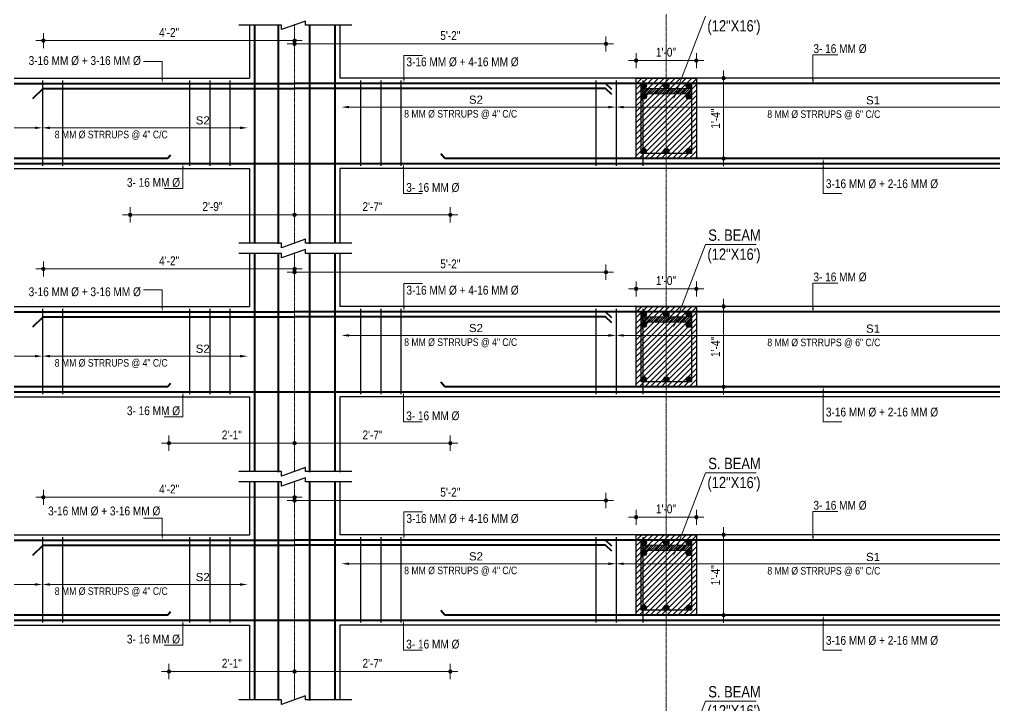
# Model space of a CAD drawing. Header units: inches. Extents: x 57837 to 133168, y 6972 to 27776.
# Drawn here: x 72125 to 72902, y 10829 to 11375 of the extents above; entities that cross this region are included whole.
import ezdxf

# ---------------------------------------------------------------- set-up
doc = ezdxf.new("R2010")
doc.units = ezdxf.units.IN
doc.header["$MEASUREMENT"] = 0
doc.linetypes.add('CENTER', pattern=[2, 1.25, -0.25, 0.25, -0.25])
doc.linetypes.add('CENTER2', pattern=[1.125, 0.75, -0.125, 0.125, -0.125])
for name, color, linetype, lineweight in [('CENTER', 9, 'CENTER', 5), ('DIM', 2, 'Continuous', 13), ('HACTH', 153, 'Continuous', 5), ('ROD', 1, 'Continuous', 40), ('STIRRUPS', 4, 'Continuous', 30)]:
    doc.layers.add(name, color=color, linetype=linetype, lineweight=lineweight)
for name, color, linetype in [('elevation', 3, 'Continuous'), ('text', 255, 'Continuous'), ('walls', 32, 'Continuous')]:
    doc.layers.add(name, color=color, linetype=linetype)
doc.styles.add('Arial', font='arial.ttf', dxfattribs={"height": 6.5})
doc.styles.get("Standard").update_dxf_attribs({"font": 'ARIALN.TTF', "height": 7})

msp = doc.modelspace()

# ---------------------------------------------------------------- hatches: boundary and pattern name
at = {"lineweight": 13}
h = msp.add_hatch(color=256, dxfattribs=at)
edge = h.paths.add_edge_path()
edge.add_arc((72144.31, 11358.58), 1.42, 0, 360)
h = msp.add_hatch(color=256, dxfattribs=at)
edge = h.paths.add_edge_path()
edge.add_arc((72344.31, 11358.58), 1.42, 0, 360)
h = msp.add_hatch(color=256, dxfattribs=at)
edge = h.paths.add_edge_path()
edge.add_arc((72344.31, 11356), 1.42, 0, 360)
h = msp.add_hatch(color=256, dxfattribs=at)
edge = h.paths.add_edge_path()
edge.add_arc((72592.31, 11356), 1.42, 0, 360)
h = msp.add_hatch(color=256, dxfattribs=at)
edge = h.paths.add_edge_path()
edge.add_arc((72616.31, 11342.72), 1.42, 0, 360)
h = msp.add_hatch(color=256, dxfattribs=at)
edge = h.paths.add_edge_path()
edge.add_arc((72664.31, 11342.72), 1.42, 0, 360)
h = msp.add_hatch(color=256, dxfattribs=at)
edge = h.paths.add_edge_path()
edge.add_arc((72686.01, 11328.76), 1.42, 0, 360)
h = msp.add_hatch(color=256, dxfattribs=at)
edge = h.paths.add_edge_path()
edge.add_arc((72686.01, 11264.74), 1.42, 0, 360)
h = msp.add_hatch(color=256, dxfattribs=at)
edge = h.paths.add_edge_path()
edge.add_arc((72213.4, 11219.95), 1.42, 0, 360)
h = msp.add_hatch(color=256, dxfattribs=at)
edge = h.paths.add_edge_path()
edge.add_arc((72344.31, 11219.95), 1.42, 0, 360)
h = msp.add_hatch(color=256, dxfattribs=at)
edge = h.paths.add_edge_path()
edge.add_arc((72344.31, 11219.95), 1.42, 0, 360)
h = msp.add_hatch(color=256, dxfattribs=at)
edge = h.paths.add_edge_path()
edge.add_arc((72468.31, 11219.95), 1.42, 0, 360)
h = msp.add_hatch(color=256, dxfattribs=at)
edge = h.paths.add_edge_path()
edge.add_arc((72144.31, 11176.85), 1.42, 0, 360)
h = msp.add_hatch(color=256, dxfattribs=at)
edge = h.paths.add_edge_path()
edge.add_arc((72344.31, 11174.27), 1.42, 0, 360)
h = msp.add_hatch(color=256, dxfattribs=at)
edge = h.paths.add_edge_path()
edge.add_arc((72344.31, 11176.85), 1.42, 0, 360)
h = msp.add_hatch(color=256, dxfattribs=at)
edge = h.paths.add_edge_path()
edge.add_arc((72592.31, 11174.27), 1.42, 0, 360)
h = msp.add_hatch(color=256, dxfattribs=at)
edge = h.paths.add_edge_path()
edge.add_arc((72616.31, 11160.99), 1.42, 0, 360)
h = msp.add_hatch(color=256, dxfattribs=at)
edge = h.paths.add_edge_path()
edge.add_arc((72664.31, 11160.99), 1.42, 0, 360)
h = msp.add_hatch(color=256, dxfattribs=at)
edge = h.paths.add_edge_path()
edge.add_arc((72686.01, 11147.02), 1.42, 0, 360)
h = msp.add_hatch(color=256, dxfattribs=at)
edge = h.paths.add_edge_path()
edge.add_arc((72686.01, 11083), 1.42, 0, 360)
h = msp.add_hatch(color=256, dxfattribs=at)
edge = h.paths.add_edge_path()
edge.add_arc((72244.31, 11038.21), 1.42, 0, 360)
h = msp.add_hatch(color=256, dxfattribs=at)
edge = h.paths.add_edge_path()
edge.add_arc((72344.31, 11038.21), 1.42, 0, 360)
h = msp.add_hatch(color=256, dxfattribs=at)
edge = h.paths.add_edge_path()
edge.add_arc((72344.31, 11038.21), 1.42, 0, 360)
h = msp.add_hatch(color=256, dxfattribs=at)
edge = h.paths.add_edge_path()
edge.add_arc((72468.31, 11038.21), 1.42, 0, 360)
h = msp.add_hatch(color=256, dxfattribs=at)
edge = h.paths.add_edge_path()
edge.add_arc((72144.31, 10995.11), 1.42, 0, 360)
h = msp.add_hatch(color=256, dxfattribs=at)
edge = h.paths.add_edge_path()
edge.add_arc((72344.31, 10992.53), 1.42, 0, 360)
h = msp.add_hatch(color=256, dxfattribs=at)
edge = h.paths.add_edge_path()
edge.add_arc((72344.31, 10995.11), 1.42, 0, 360)
h = msp.add_hatch(color=256, dxfattribs=at)
edge = h.paths.add_edge_path()
edge.add_arc((72592.31, 10992.53), 1.42, 0, 360)
h = msp.add_hatch(color=256, dxfattribs=at)
edge = h.paths.add_edge_path()
edge.add_arc((72616.31, 10979.25), 1.42, 0, 360)
h = msp.add_hatch(color=256, dxfattribs=at)
edge = h.paths.add_edge_path()
edge.add_arc((72664.31, 10979.25), 1.42, 0, 360)
h = msp.add_hatch(color=256, dxfattribs=at)
edge = h.paths.add_edge_path()
edge.add_arc((72686.01, 10965.29), 1.42, 0, 360)
h = msp.add_hatch(color=256, dxfattribs=at)
edge = h.paths.add_edge_path()
edge.add_arc((72686.01, 10901.27), 1.42, 0, 360)
h = msp.add_hatch(color=256, dxfattribs=at)
edge = h.paths.add_edge_path()
edge.add_arc((72244.31, 10856.48), 1.42, 0, 360)
h = msp.add_hatch(color=256, dxfattribs=at)
edge = h.paths.add_edge_path()
edge.add_arc((72344.31, 10856.48), 1.42, 0, 360)
h = msp.add_hatch(color=256, dxfattribs=at)
edge = h.paths.add_edge_path()
edge.add_arc((72344.31, 10856.48), 1.42, 0, 360)
h = msp.add_hatch(color=256, dxfattribs=at)
edge = h.paths.add_edge_path()
edge.add_arc((72468.31, 10856.48), 1.42, 0, 360)
at = {"layer": 'HACTH'}
h = msp.add_hatch(color=1, dxfattribs=at)
edge = h.paths.add_edge_path()
edge.add_arc((72622.39, 11322.47), 2.08, 0, 360)
h = msp.add_hatch(color=1, dxfattribs=at)
edge = h.paths.add_edge_path()
edge.add_arc((72640.31, 11322.47), 2.08, 0, 360)
h = msp.add_hatch(color=1, dxfattribs=at)
edge = h.paths.add_edge_path()
edge.add_arc((72658.23, 11322.47), 2.08, 0, 360)
h = msp.add_hatch(color=1, dxfattribs=at)
edge = h.paths.add_edge_path()
edge.add_arc((72622.39, 11314.11), 2.08, 0, 360)
h = msp.add_hatch(color=1, dxfattribs=at)
edge = h.paths.add_edge_path()
edge.add_arc((72658.23, 11314.11), 2.08, 0, 360)
h = msp.add_hatch(color=1, dxfattribs=at)
edge = h.paths.add_edge_path()
edge.add_arc((72622.39, 11270.84), 2.08, 0, 360)
h = msp.add_hatch(color=1, dxfattribs=at)
edge = h.paths.add_edge_path()
edge.add_arc((72640.31, 11270.84), 2.08, 0, 360)
h = msp.add_hatch(color=1, dxfattribs=at)
edge = h.paths.add_edge_path()
edge.add_arc((72658.23, 11270.84), 2.08, 0, 360)
h = msp.add_hatch(color=1, dxfattribs=at)
edge = h.paths.add_edge_path()
edge.add_arc((72622.4, 11140.74), 2.08, 0, 360)
h = msp.add_hatch(color=1, dxfattribs=at)
edge = h.paths.add_edge_path()
edge.add_arc((72640.31, 11140.74), 2.08, 0, 360)
h = msp.add_hatch(color=1, dxfattribs=at)
edge = h.paths.add_edge_path()
edge.add_arc((72658.23, 11140.74), 2.08, 0, 360)
h = msp.add_hatch(color=1, dxfattribs=at)
edge = h.paths.add_edge_path()
edge.add_arc((72622.4, 11132.37), 2.08, 0, 360)
h = msp.add_hatch(color=1, dxfattribs=at)
edge = h.paths.add_edge_path()
edge.add_arc((72658.23, 11132.37), 2.08, 0, 360)
h = msp.add_hatch(color=1, dxfattribs=at)
edge = h.paths.add_edge_path()
edge.add_arc((72622.4, 11089.1), 2.08, 0, 360)
h = msp.add_hatch(color=1, dxfattribs=at)
edge = h.paths.add_edge_path()
edge.add_arc((72640.31, 11089.1), 2.08, 0, 360)
h = msp.add_hatch(color=1, dxfattribs=at)
edge = h.paths.add_edge_path()
edge.add_arc((72658.23, 11089.1), 2.08, 0, 360)
h = msp.add_hatch(color=1, dxfattribs=at)
edge = h.paths.add_edge_path()
edge.add_arc((72622.4, 10959), 2.08, 0, 360)
h = msp.add_hatch(color=1, dxfattribs=at)
edge = h.paths.add_edge_path()
edge.add_arc((72640.31, 10959), 2.08, 0, 360)
h = msp.add_hatch(color=1, dxfattribs=at)
edge = h.paths.add_edge_path()
edge.add_arc((72658.23, 10959), 2.08, 0, 360)
h = msp.add_hatch(color=1, dxfattribs=at)
edge = h.paths.add_edge_path()
edge.add_arc((72622.4, 10950.64), 2.08, 0, 360)
h = msp.add_hatch(color=1, dxfattribs=at)
edge = h.paths.add_edge_path()
edge.add_arc((72658.23, 10950.64), 2.08, 0, 360)
h = msp.add_hatch(color=1, dxfattribs=at)
edge = h.paths.add_edge_path()
edge.add_arc((72622.4, 10907.37), 2.08, 0, 360)
h = msp.add_hatch(color=1, dxfattribs=at)
edge = h.paths.add_edge_path()
edge.add_arc((72640.31, 10907.37), 2.08, 0, 360)
h = msp.add_hatch(color=1, dxfattribs=at)
edge = h.paths.add_edge_path()
edge.add_arc((72658.23, 10907.37), 2.08, 0, 360)

# ---------------------------------------------------------------- linework, layer by layer
for p, q in [((72308.31, 11370.88), (72308.31, 11328.76)), ((72308.31, 11370.88), (72308.31, 11328.76)), ((72380.31, 11370.88), (72380.31, 11328.76)), ((72380.31, 11370.88), (72380.31, 11328.76)), ((72380.31, 11370.88), (72380.31, 11328.76)), ((72380.31, 11370.88), (72380.31, 11329.12)), ((72380.31, 11370.88), (72380.31, 11328.76)), ((71760.18, 11328.76), (72308.31, 11328.76)), ((73216.45, 11328.76), (72380.31, 11328.76)), ((72616.31, 11328.76), (72664.31, 11328.76)), ((72616.31, 11264.76), (72616.31, 11328.76)), ((72616.31, 11328.66), (72616.41, 11328.76)), ((72616.31, 11324.24), (72620.83, 11328.76)), ((72616.31, 11319.82), (72625.25, 11328.76)), ((72616.31, 11315.4), (72629.67, 11328.76)), ((72616.31, 11310.98), (72634.09, 11328.76)), ((72616.31, 11306.56), (72638.51, 11328.76)), ((72616.31, 11302.14), (72642.92, 11328.76)), ((72616.31, 11297.72), (72647.34, 11328.76)), ((72616.31, 11293.31), (72651.76, 11328.76)), ((72616.31, 11288.89), (72656.18, 11328.76)), ((72616.31, 11284.47), (72660.6, 11328.76)), ((72616.31, 11280.05), (72664.31, 11328.05)), ((72664.31, 11328.76), (72664.31, 11264.76)), ((72616.31, 11275.63), (72664.31, 11323.63)), ((72616.31, 11271.21), (72664.31, 11319.21)), ((72616.31, 11266.79), (72664.31, 11314.79)), ((72618.7, 11264.76), (72664.31, 11310.37)), ((72623.12, 11264.76), (72664.31, 11305.95)), ((72627.54, 11264.76), (72664.31, 11301.53)), ((72631.96, 11264.76), (72664.31, 11297.11)), ((72636.38, 11264.76), (72664.31, 11292.69)), ((72640.8, 11264.76), (72664.31, 11288.27)), ((72645.22, 11264.76), (72664.31, 11283.85)), ((72649.64, 11264.76), (72664.31, 11279.43)), ((72654.05, 11264.76), (72664.31, 11275.01)), ((72658.47, 11264.76), (72664.31, 11270.59)), ((72662.89, 11264.76), (72664.31, 11266.18)), ((72664.31, 11264.76), (72616.31, 11264.76)), ((71712.31, 11256.76), (72308.31, 11256.76)), ((72308.31, 11256.76), (72308.31, 11197.27)), ((72308.31, 11256.76), (72308.31, 11197.27)), ((72308.31, 11256.76), (72308.31, 11197.27)), ((72380.31, 11256.76), (72380.31, 11197.27)), ((73264.31, 11256.76), (72380.31, 11256.76)), ((72380.31, 11256.76), (72380.31, 11197.27)), ((72380.31, 11256.76), (72380.31, 11197.27)), ((72380.31, 11256.76), (72380.31, 11197.27)), ((72308.31, 11189.15), (72308.31, 11147.02)), ((72308.31, 11189.15), (72308.31, 11147.02)), ((72380.31, 11189.15), (72380.31, 11147.02)), ((72380.31, 11189.15), (72380.31, 11147.02)), ((72380.31, 11189.15), (72380.31, 11147.02)), ((72380.31, 11189.15), (72380.31, 11147.39)), ((72380.31, 11189.15), (72380.31, 11147.02)), ((71760.18, 11147.02), (72308.31, 11147.02)), ((73216.45, 11147.02), (72380.31, 11147.02)), ((72616.31, 11147.02), (72664.31, 11147.02)), ((72616.31, 11083.02), (72616.31, 11147.02)), ((72616.31, 11146.93), (72616.41, 11147.02)), ((72616.31, 11142.51), (72620.83, 11147.02)), ((72616.31, 11138.09), (72625.25, 11147.02)), ((72616.31, 11133.67), (72629.67, 11147.02)), ((72616.31, 11129.25), (72634.09, 11147.02)), ((72616.31, 11124.83), (72638.51, 11147.02)), ((72616.31, 11120.41), (72642.93, 11147.02)), ((72616.31, 11115.99), (72647.34, 11147.02)), ((72616.31, 11111.57), (72651.76, 11147.02)), ((72616.31, 11107.15), (72656.18, 11147.02)), ((72616.31, 11102.73), (72660.6, 11147.02)), ((72616.31, 11098.31), (72664.31, 11146.31)), ((72616.31, 11093.89), (72664.31, 11141.89)), ((72664.31, 11147.02), (72664.31, 11083.02)), ((72616.31, 11089.47), (72664.31, 11137.47)), ((72616.31, 11085.05), (72664.31, 11133.05)), ((72618.7, 11083.02), (72664.31, 11128.63)), ((72623.12, 11083.02), (72664.31, 11124.21)), ((72627.54, 11083.02), (72664.31, 11119.8)), ((72631.96, 11083.02), (72664.31, 11115.38)), ((72636.38, 11083.02), (72664.31, 11110.96)), ((72640.8, 11083.02), (72664.31, 11106.54)), ((72645.22, 11083.02), (72664.31, 11102.12)), ((72649.64, 11083.02), (72664.31, 11097.7)), ((72654.06, 11083.02), (72664.31, 11093.28)), ((72658.47, 11083.02), (72664.31, 11088.86)), ((72664.31, 11083.02), (72616.31, 11083.02)), ((72662.89, 11083.02), (72664.31, 11084.44)), ((71712.31, 11075.02), (72308.31, 11075.02)), ((72308.31, 11075.02), (72308.31, 11015.54)), ((72308.31, 11075.02), (72308.31, 11015.54)), ((72308.31, 11075.02), (72308.31, 11015.54)), ((72380.31, 11075.02), (72380.31, 11015.54)), ((73264.31, 11075.02), (72380.31, 11075.02)), ((72380.31, 11075.02), (72380.31, 11015.54)), ((72380.31, 11075.02), (72380.31, 11015.54)), ((72380.31, 11075.02), (72380.31, 11015.54)), ((72380.31, 11075.02), (72380.31, 11015.17)), ((72308.31, 11007.41), (72308.31, 10965.29)), ((72308.31, 11007.41), (72308.31, 10965.29)), ((72380.31, 11007.41), (72380.31, 10965.29)), ((72380.31, 11007.41), (72380.31, 10965.29)), ((72380.31, 11007.41), (72380.31, 10965.29)), ((72380.31, 11007.41), (72380.31, 10965.65)), ((72380.31, 11007.41), (72380.31, 10965.29)), ((71760.18, 10965.29), (72308.31, 10965.29)), ((73216.45, 10965.29), (72380.31, 10965.29)), ((72616.31, 10965.29), (72664.31, 10965.29)), ((72616.31, 10901.29), (72616.31, 10965.29)), ((72616.31, 10965.19), (72616.41, 10965.29)), ((72616.31, 10960.77), (72620.83, 10965.29)), ((72616.31, 10956.35), (72625.25, 10965.29)), ((72616.31, 10951.93), (72629.67, 10965.29)), ((72616.31, 10947.51), (72634.09, 10965.29)), ((72616.31, 10943.09), (72638.51, 10965.29)), ((72616.31, 10938.67), (72642.92, 10965.29)), ((72616.31, 10934.25), (72647.34, 10965.29)), ((72616.31, 10929.84), (72651.76, 10965.29)), ((72616.31, 10925.42), (72656.18, 10965.29)), ((72616.31, 10921), (72660.6, 10965.29)), ((72616.31, 10916.58), (72664.31, 10964.58)), ((72664.31, 10965.29), (72664.31, 10901.29)), ((72616.31, 10912.16), (72664.31, 10960.16)), ((72616.31, 10907.74), (72664.31, 10955.74)), ((72616.31, 10903.32), (72664.31, 10951.32)), ((72618.7, 10901.29), (72664.31, 10946.9)), ((72623.12, 10901.29), (72664.31, 10942.48)), ((72627.54, 10901.29), (72664.31, 10938.06)), ((72631.96, 10901.29), (72664.31, 10933.64)), ((72636.38, 10901.29), (72664.31, 10929.22)), ((72640.8, 10901.29), (72664.31, 10924.8)), ((72645.22, 10901.29), (72664.31, 10920.38)), ((72649.64, 10901.29), (72664.31, 10915.96)), ((72654.06, 10901.29), (72664.31, 10911.54)), ((72664.31, 10901.29), (72616.31, 10901.29)), ((72658.47, 10901.29), (72664.31, 10907.12)), ((72662.89, 10901.29), (72664.31, 10902.71)), ((71712.31, 10893.29), (72308.31, 10893.29)), ((72308.31, 10893.29), (72308.31, 10833.8)), ((72308.31, 10893.29), (72308.31, 10833.8)), ((72308.31, 10893.29), (72308.31, 10833.8)), ((72380.31, 10893.29), (72380.31, 10833.8)), ((73264.31, 10893.29), (72380.31, 10893.29)), ((72380.31, 10893.29), (72380.31, 10833.8)), ((72380.31, 10893.29), (72380.31, 10833.8)), ((72380.31, 10893.29), (72380.31, 10833.8))]:
    msp.add_line(p, q)
at = {"lineweight": 13}
for p, q in [((72144.31, 11352.58), (72144.31, 11364.58)), ((72344.31, 11364.58), (72344.31, 11352.58)), ((72344.31, 11350), (72344.31, 11362)), ((72592.31, 11362), (72592.31, 11350)), ((72150.31, 11358.58), (72138.31, 11358.58)), ((72338.31, 11358.58), (72350.31, 11358.58)), ((72350.31, 11356), (72338.31, 11356)), ((72586.31, 11356), (72598.31, 11356)), ((72616.31, 11336.72), (72616.31, 11348.72)), ((72664.31, 11348.72), (72664.31, 11336.72)), ((72622.31, 11342.72), (72610.31, 11342.72)), ((72658.31, 11342.72), (72670.31, 11342.72)), ((72680.01, 11328.76), (72692.01, 11328.76)), ((72686.01, 11322.76), (72686.01, 11334.76)), ((72686.01, 11270.74), (72686.01, 11258.74)), ((72692.01, 11264.74), (72680.01, 11264.74)), ((72219.4, 11219.95), (72207.4, 11219.95)), ((72213.4, 11213.95), (72213.4, 11225.95)), ((72350.31, 11219.95), (72338.31, 11219.95)), ((72338.31, 11219.95), (72350.31, 11219.95)), ((72344.31, 11213.95), (72344.31, 11225.95)), ((72344.31, 11225.95), (72344.31, 11213.95)), ((72462.31, 11219.95), (72474.31, 11219.95)), ((72468.31, 11225.95), (72468.31, 11213.95)), ((72144.31, 11170.85), (72144.31, 11182.85)), ((72344.31, 11182.85), (72344.31, 11170.85)), ((72344.31, 11168.27), (72344.31, 11180.27)), ((72592.31, 11180.27), (72592.31, 11168.27)), ((72150.31, 11176.85), (72138.31, 11176.85)), ((72338.31, 11176.85), (72350.31, 11176.85)), ((72350.31, 11174.27), (72338.31, 11174.27)), ((72586.31, 11174.27), (72598.31, 11174.27)), ((72616.31, 11154.99), (72616.31, 11166.99)), ((72664.31, 11166.99), (72664.31, 11154.99)), ((72622.31, 11160.99), (72610.31, 11160.99)), ((72658.31, 11160.99), (72670.31, 11160.99)), ((72686.01, 11141.02), (72686.01, 11153.02)), ((72680.01, 11147.02), (72692.01, 11147.02)), ((72686.01, 11089), (72686.01, 11077)), ((72692.01, 11083), (72680.01, 11083)), ((72244.31, 11032.21), (72244.31, 11044.21)), ((72344.31, 11032.21), (72344.31, 11044.21)), ((72344.31, 11044.21), (72344.31, 11032.21)), ((72468.31, 11044.21), (72468.31, 11032.21)), ((72250.31, 11038.21), (72238.31, 11038.21)), ((72350.31, 11038.21), (72338.31, 11038.21)), ((72338.31, 11038.21), (72350.31, 11038.21)), ((72462.31, 11038.21), (72474.31, 11038.21)), ((72150.31, 10995.11), (72138.31, 10995.11)), ((72144.31, 10989.11), (72144.31, 11001.11)), ((72338.31, 10995.11), (72350.31, 10995.11)), ((72344.31, 11001.11), (72344.31, 10989.11)), ((72344.31, 10986.53), (72344.31, 10998.53)), ((72592.31, 10998.53), (72592.31, 10986.53)), ((72350.31, 10992.53), (72338.31, 10992.53)), ((72586.31, 10992.53), (72598.31, 10992.53)), ((72622.31, 10979.25), (72610.31, 10979.25)), ((72616.31, 10973.25), (72616.31, 10985.25)), ((72658.31, 10979.25), (72670.31, 10979.25)), ((72664.31, 10985.25), (72664.31, 10973.25)), ((72686.01, 10959.29), (72686.01, 10971.29)), ((72680.01, 10965.29), (72692.01, 10965.29)), ((72692.01, 10901.27), (72680.01, 10901.27)), ((72686.01, 10907.27), (72686.01, 10895.27)), ((72244.31, 10850.48), (72244.31, 10862.48)), ((72344.31, 10850.48), (72344.31, 10862.48)), ((72344.31, 10862.48), (72344.31, 10850.48)), ((72468.31, 10862.48), (72468.31, 10850.48)), ((72250.31, 10856.48), (72238.31, 10856.48)), ((72350.31, 10856.48), (72338.31, 10856.48)), ((72338.31, 10856.48), (72350.31, 10856.48)), ((72462.31, 10856.48), (72474.31, 10856.48))]:
    msp.add_line(p, q, dxfattribs=at)
for centre in [(72144.31, 11358.58), (72344.31, 11358.58), (72344.31, 11356), (72592.31, 11356), (72616.31, 11342.72), (72664.31, 11342.72), (72686.01, 11328.76), (72686.01, 11264.74), (72213.4, 11219.95), (72344.31, 11219.95), (72344.31, 11219.95), (72468.31, 11219.95), (72144.31, 11176.85), (72344.31, 11176.85), (72344.31, 11174.27), (72592.31, 11174.27), (72616.31, 11160.99), (72664.31, 11160.99), (72686.01, 11147.02), (72686.01, 11083), (72244.31, 11038.21), (72344.31, 11038.21), (72344.31, 11038.21), (72468.31, 11038.21), (72144.31, 10995.11), (72344.31, 10995.11), (72344.31, 10992.53), (72592.31, 10992.53), (72616.31, 10979.25), (72664.31, 10979.25), (72686.01, 10965.29), (72686.01, 10901.27), (72244.31, 10856.48), (72344.31, 10856.48), (72344.31, 10856.48), (72468.31, 10856.48)]:
    msp.add_circle(centre, 1.42, dxfattribs=at)
at = {"layer": 'CENTER', "linetype": 'CENTER2', "lineweight": 5}
for p, q in [((72640.31, 10260.46), (72640.31, 11723.46)), ((72344.31, 11371.04), (72344.31, 11197.11)), ((72344.31, 11189.3), (72344.31, 11015.38)), ((72344.31, 11007.57), (72344.31, 10833.64))]:
    msp.add_line(p, q, dxfattribs=at)
at = {"layer": 'DIM', "lineweight": 13}
for p, q in [((72647.36, 11315.37), (72671.43, 11378.05)), ((72757.15, 11327.66), (72757.15, 11347.36)), ((72757.15, 11347.36), (72777.02, 11347.36)), ((72647.36, 11133.64), (72671.43, 11196.32)), ((72671.43, 11196.32), (72711.93, 11196.32)), ((72757.15, 11145.92), (72757.15, 11165.63)), ((72757.15, 11165.63), (72777.02, 11165.63)), ((72647.36, 10951.9), (72671.43, 11014.58)), ((72671.43, 11014.58), (72711.93, 11014.58)), ((72757.15, 10964.19), (72757.15, 10983.89)), ((72757.15, 10983.89), (72777.02, 10983.89)), ((72647.36, 10770.17), (72671.43, 10832.85)), ((72671.43, 10832.85), (72711.93, 10832.85))]:
    msp.add_line(p, q, dxfattribs=at)
at = {"layer": 'DIM'}
for p, q in [((72340.31, 11358.58), (72148.31, 11358.58)), ((72588.31, 11356), (72348.31, 11356)), ((72620.31, 11342.72), (72660.31, 11342.72)), ((72686.01, 11324.76), (72686.01, 11268.74)), ((72340.31, 11219.95), (72217.4, 11219.95)), ((72348.31, 11219.95), (72464.31, 11219.95)), ((72340.31, 11176.85), (72148.31, 11176.85)), ((72588.31, 11174.27), (72348.31, 11174.27)), ((72620.31, 11160.99), (72660.31, 11160.99)), ((72686.01, 11143.02), (72686.01, 11087)), ((72340.31, 11038.21), (72248.31, 11038.21)), ((72348.31, 11038.21), (72464.31, 11038.21)), ((72340.31, 10995.11), (72148.31, 10995.11)), ((72588.31, 10992.53), (72348.31, 10992.53)), ((72620.31, 10979.25), (72660.31, 10979.25)), ((72686.01, 10961.29), (72686.01, 10905.27)), ((72340.31, 10856.48), (72248.31, 10856.48)), ((72348.31, 10856.48), (72464.31, 10856.48))]:
    msp.add_line(p, q, dxfattribs=at)
at = {"layer": 'DIM', "ltscale": 3}
for p, q in [((72431.44, 11328.87), (72431.44, 11346.88)), ((72431.44, 11346.88), (72446.28, 11346.88)), ((72238.93, 11341.88), (72224.09, 11341.88)), ((72238.93, 11328.87), (72238.93, 11341.88)), ((72431.44, 11147.14), (72431.44, 11165.15)), ((72431.44, 11165.15), (72446.28, 11165.15)), ((72238.93, 11160.15), (72224.09, 11160.15)), ((72238.93, 11147.14), (72238.93, 11160.15)), ((72238.93, 10978.41), (72224.09, 10978.41)), ((72238.93, 10965.4), (72238.93, 10978.41)), ((72431.44, 10965.4), (72431.44, 10983.41)), ((72431.44, 10983.41), (72446.28, 10983.41))]:
    msp.add_line(p, q, dxfattribs=at)
at = {"layer": 'DIM', "lineweight": 9}
for p, q in [((72387.7, 11305.68), (72594.31, 11305.68)), ((73002.31, 11305.68), (72606.31, 11305.68)), ((71883.06, 11289.18), (72137.56, 11289.18)), ((72300.93, 11289.18), (72149.56, 11289.18)), ((72387.7, 11123.95), (72594.31, 11123.95)), ((73002.31, 11123.95), (72606.31, 11123.95)), ((71883.06, 11107.45), (72137.56, 11107.45)), ((72300.93, 11107.45), (72149.56, 11107.45)), ((72387.7, 10942.21), (72594.31, 10942.21)), ((73002.31, 10942.21), (72606.31, 10942.21)), ((71883.06, 10925.71), (72137.56, 10925.71)), ((72300.93, 10925.71), (72149.56, 10925.71))]:
    msp.add_line(p, q, dxfattribs=at)
at = {"layer": 'DIM', "ltscale": 3, "extrusion": (0, 0, -1)}
for p, q in [((72765.31, 11260.77), (72765.31, 11236.78)), ((72255.43, 11256.78), (72255.43, 11240.78)), ((72431, 11256.78), (72431, 11236.78)), ((72765.31, 11256.78), (72765.31, 11236.78)), ((72255.43, 11240.78), (72240.59, 11240.78)), ((72431, 11236.78), (72445.84, 11236.78)), ((72765.31, 11236.78), (72780.15, 11236.78)), ((72765.31, 11236.78), (72780.15, 11236.78)), ((72255.43, 11075.05), (72255.43, 11059.04)), ((72431, 11075.05), (72431, 11055.04)), ((72765.31, 11079.04), (72765.31, 11055.04)), ((72765.31, 11075.05), (72765.31, 11055.04)), ((72255.43, 11059.04), (72240.59, 11059.04)), ((72431, 11055.04), (72445.84, 11055.04)), ((72765.31, 11055.04), (72780.15, 11055.04)), ((72765.31, 11055.04), (72780.15, 11055.04)), ((72255.43, 10893.31), (72255.43, 10877.31)), ((72431, 10893.31), (72431, 10873.31)), ((72765.31, 10897.3), (72765.31, 10873.31)), ((72765.31, 10893.31), (72765.31, 10873.31)), ((72255.43, 10877.31), (72240.59, 10877.31)), ((72431, 10873.31), (72445.84, 10873.31)), ((72765.31, 10873.31), (72780.15, 10873.31)), ((72765.31, 10873.31), (72780.15, 10873.31))]:
    msp.add_line(p, q, dxfattribs=at)
at = {"layer": 'DIM', "ltscale": 3}
for points in [[(72239.6, 11328.87), (72238.93, 11324.87), (72238.26, 11328.87)], [(72432.1, 11328.87), (72431.44, 11324.87), (72430.77, 11328.87)], [(72239.6, 11147.14), (72238.93, 11143.14), (72238.26, 11147.14)], [(72432.1, 11147.14), (72431.44, 11143.14), (72430.77, 11147.14)], [(72239.6, 10965.4), (72238.93, 10961.4), (72238.26, 10965.4)], [(72432.1, 10965.4), (72431.44, 10961.4), (72430.77, 10965.4)]]:
    msp.add_solid(points, dxfattribs=at)
at = {"layer": 'DIM', "lineweight": 13}
for points in [[(72757.81, 11327.66), (72757.15, 11323.66), (72756.48, 11327.66)], [(72647.98, 11315.13), (72645.92, 11311.64), (72646.73, 11315.61)], [(72757.81, 11145.92), (72757.15, 11141.92), (72756.48, 11145.92)], [(72647.98, 11133.4), (72645.92, 11129.9), (72646.74, 11133.88)], [(72757.81, 10964.19), (72757.15, 10960.19), (72756.48, 10964.19)], [(72647.98, 10951.66), (72645.92, 10948.17), (72646.74, 10952.14)]]:
    msp.add_solid(points, dxfattribs=at)
at = {"layer": 'DIM'}
for points in [[(72387.7, 11306.68), (72387.7, 11304.68), (72381.7, 11305.68)], [(72594.31, 11306.68), (72594.31, 11304.68), (72600.31, 11305.68)], [(72606.31, 11306.68), (72606.31, 11304.68), (72600.31, 11305.68)], [(72137.56, 11290.18), (72137.56, 11288.18), (72143.56, 11289.18)], [(72149.56, 11290.18), (72149.56, 11288.18), (72143.56, 11289.18)], [(72300.93, 11290.18), (72300.93, 11288.18), (72306.93, 11289.18)], [(72387.7, 11124.95), (72387.7, 11122.95), (72381.7, 11123.95)], [(72594.31, 11124.95), (72594.31, 11122.95), (72600.31, 11123.95)], [(72606.31, 11124.95), (72606.31, 11122.95), (72600.31, 11123.95)], [(72137.56, 11108.45), (72137.56, 11106.45), (72143.56, 11107.45)], [(72149.56, 11108.45), (72149.56, 11106.45), (72143.56, 11107.45)], [(72300.93, 11108.45), (72300.93, 11106.45), (72306.93, 11107.45)], [(72387.7, 10943.21), (72387.7, 10941.21), (72381.7, 10942.21)], [(72594.31, 10943.21), (72594.31, 10941.21), (72600.31, 10942.21)], [(72606.31, 10943.21), (72606.31, 10941.21), (72600.31, 10942.21)], [(72137.56, 10926.71), (72137.56, 10924.71), (72143.56, 10925.71)], [(72149.56, 10926.71), (72149.56, 10924.71), (72143.56, 10925.71)], [(72300.93, 10926.71), (72300.93, 10924.71), (72306.93, 10925.71)]]:
    msp.add_solid(points, dxfattribs=at)
at = {"layer": 'DIM', "ltscale": 3, "extrusion": (0, 0, -1)}
for points in [[(-72256.1, 11256.78), (-72255.43, 11260.78), (-72254.76, 11256.78)], [(-72431.67, 11256.78), (-72431, 11260.78), (-72430.33, 11256.78)], [(-72765.98, 11260.77), (-72765.31, 11264.77), (-72764.64, 11260.77)], [(-72765.98, 11256.78), (-72765.31, 11260.78), (-72764.64, 11256.78)], [(-72765.98, 11079.04), (-72765.31, 11083.04), (-72764.64, 11079.04)], [(-72256.1, 11075.05), (-72255.43, 11079.05), (-72254.76, 11075.05)], [(-72431.67, 11075.05), (-72431, 11079.05), (-72430.33, 11075.05)], [(-72765.98, 11075.05), (-72765.31, 11079.05), (-72764.64, 11075.05)], [(-72765.98, 10897.3), (-72765.31, 10901.3), (-72764.64, 10897.3)], [(-72256.1, 10893.31), (-72255.43, 10897.31), (-72254.76, 10893.31)], [(-72431.67, 10893.31), (-72431, 10897.31), (-72430.33, 10893.31)], [(-72765.98, 10893.31), (-72765.31, 10897.31), (-72764.64, 10893.31)]]:
    msp.add_solid(points, dxfattribs=at)
at = {"layer": 'elevation'}
for p, q in [((72308.31, 11370.88), (72308.31, 11329.12)), ((72380.31, 11370.88), (72380.31, 11329.12)), ((72376.31, 11327.12), (72376.31, 11287.12)), ((72308.31, 11189.15), (72308.31, 11147.39)), ((72380.31, 11189.15), (72380.31, 11147.39)), ((72376.31, 11145.39), (72376.31, 11105.39)), ((72308.31, 11007.41), (72308.31, 10965.65)), ((72380.31, 11007.41), (72380.31, 10965.65)), ((72376.31, 10963.65), (72376.31, 10923.65))]:
    msp.add_line(p, q, dxfattribs=at)
at = {"layer": 'HACTH'}
for p, q in [((72660.42, 11320.39), (72620.31, 11320.39)), ((72620.31, 11320.39), (72620.31, 11316.19)), ((72620.31, 11319.02), (72621.68, 11320.39)), ((72620.31, 11317.25), (72623.45, 11320.39)), ((72621.02, 11316.19), (72625.22, 11320.39)), ((72622.79, 11316.19), (72626.99, 11320.39)), ((72624.55, 11316.19), (72628.76, 11320.39)), ((72626.32, 11316.19), (72630.52, 11320.39)), ((72628.09, 11316.19), (72632.29, 11320.39)), ((72629.86, 11316.19), (72634.06, 11320.39)), ((72631.63, 11316.19), (72635.83, 11320.39)), ((72633.39, 11316.19), (72637.59, 11320.39)), ((72635.16, 11316.19), (72639.36, 11320.39)), ((72636.93, 11316.19), (72641.13, 11320.39)), ((72638.7, 11316.19), (72642.9, 11320.39)), ((72640.46, 11316.19), (72644.66, 11320.39)), ((72642.23, 11316.19), (72646.43, 11320.39)), ((72644, 11316.19), (72648.2, 11320.39)), ((72645.77, 11316.19), (72649.97, 11320.39)), ((72647.54, 11316.19), (72651.74, 11320.39)), ((72649.3, 11316.19), (72653.5, 11320.39)), ((72651.07, 11316.19), (72655.27, 11320.39)), ((72652.84, 11316.19), (72657.04, 11320.39)), ((72654.61, 11316.19), (72658.81, 11320.39)), ((72656.37, 11316.19), (72660.42, 11320.24)), ((72660.42, 11316.19), (72660.42, 11320.39)), ((72620.31, 11316.19), (72660.42, 11316.19)), ((72658.14, 11316.19), (72660.42, 11318.47)), ((72659.91, 11316.19), (72660.42, 11316.7)), ((72660.42, 11138.66), (72620.31, 11138.66)), ((72620.31, 11138.66), (72620.31, 11134.46)), ((72620.31, 11137.28), (72621.68, 11138.66)), ((72620.31, 11135.52), (72623.45, 11138.66)), ((72620.31, 11134.46), (72660.42, 11134.46)), ((72621.02, 11134.46), (72625.22, 11138.66)), ((72622.79, 11134.46), (72626.99, 11138.66)), ((72624.55, 11134.46), (72628.76, 11138.66)), ((72626.32, 11134.46), (72630.52, 11138.66)), ((72628.09, 11134.46), (72632.29, 11138.66)), ((72629.86, 11134.46), (72634.06, 11138.66)), ((72631.63, 11134.46), (72635.83, 11138.66)), ((72633.39, 11134.46), (72637.59, 11138.66)), ((72635.16, 11134.46), (72639.36, 11138.66)), ((72636.93, 11134.46), (72641.13, 11138.66)), ((72638.7, 11134.46), (72642.9, 11138.66)), ((72640.46, 11134.46), (72644.67, 11138.66)), ((72642.23, 11134.46), (72646.43, 11138.66)), ((72644, 11134.46), (72648.2, 11138.66)), ((72645.77, 11134.46), (72649.97, 11138.66)), ((72647.54, 11134.46), (72651.74, 11138.66)), ((72649.3, 11134.46), (72653.5, 11138.66)), ((72651.07, 11134.46), (72655.27, 11138.66)), ((72652.84, 11134.46), (72657.04, 11138.66)), ((72654.61, 11134.46), (72658.81, 11138.66)), ((72656.37, 11134.46), (72660.42, 11138.5)), ((72658.14, 11134.46), (72660.42, 11136.74)), ((72659.91, 11134.46), (72660.42, 11134.97)), ((72660.42, 11134.46), (72660.42, 11138.66)), ((72660.42, 10956.92), (72620.31, 10956.92)), ((72620.31, 10956.92), (72620.31, 10952.72)), ((72620.31, 10955.55), (72621.68, 10956.92)), ((72620.31, 10953.78), (72623.45, 10956.92)), ((72621.02, 10952.72), (72625.22, 10956.92)), ((72622.79, 10952.72), (72626.99, 10956.92)), ((72624.55, 10952.72), (72628.76, 10956.92)), ((72626.32, 10952.72), (72630.52, 10956.92)), ((72628.09, 10952.72), (72632.29, 10956.92)), ((72629.86, 10952.72), (72634.06, 10956.92)), ((72631.63, 10952.72), (72635.83, 10956.92)), ((72633.39, 10952.72), (72637.59, 10956.92)), ((72635.16, 10952.72), (72639.36, 10956.92)), ((72636.93, 10952.72), (72641.13, 10956.92)), ((72638.7, 10952.72), (72642.9, 10956.92)), ((72640.46, 10952.72), (72644.67, 10956.92)), ((72642.23, 10952.72), (72646.43, 10956.92)), ((72644, 10952.72), (72648.2, 10956.92)), ((72645.77, 10952.72), (72649.97, 10956.92)), ((72647.54, 10952.72), (72651.74, 10956.92)), ((72649.3, 10952.72), (72653.5, 10956.92)), ((72651.07, 10952.72), (72655.27, 10956.92)), ((72652.84, 10952.72), (72657.04, 10956.92)), ((72654.61, 10952.72), (72658.81, 10956.92)), ((72656.37, 10952.72), (72660.42, 10956.77)), ((72660.42, 10952.72), (72660.42, 10956.92)), ((72620.31, 10952.72), (72660.42, 10952.72)), ((72658.14, 10952.72), (72660.42, 10955)), ((72659.91, 10952.72), (72660.42, 10953.23))]:
    msp.add_line(p, q, dxfattribs=at)
at = {"layer": 'ROD'}
for p, q in [((72312.31, 11370.88), (72312.31, 11197.27)), ((72312.31, 11370.88), (72312.31, 11197.27)), ((72331.2, 11370.52), (72331.2, 11196.9)), ((72356.2, 11370.52), (72356.2, 11196.9)), ((72376.31, 11370.88), (72376.31, 11197.27)), ((72376.31, 11370.88), (72376.31, 11197.27)), ((72376.31, 11370.88), (72376.31, 11197.27)), ((72376.31, 11370.88), (72376.31, 11197.27)), ((71676.31, 11324.63), (72344.31, 11324.55)), ((72135.97, 11312.54), (72144.19, 11320.4)), ((72144.19, 11320.4), (72344.31, 11320.38)), ((72591.98, 11324.55), (72344.31, 11324.55)), ((73326.56, 11324.55), (72344.31, 11324.55)), ((72591.98, 11320.38), (72344.31, 11320.38)), ((72596.98, 11319.78), (72591.98, 11324.55)), ((72596.98, 11315.6), (72591.98, 11320.38)), ((72245.6, 11267.45), (72243.31, 11264.74)), ((72463.89, 11264.74), (72460.86, 11268.59)), ((71644.31, 11260.9), (72344.31, 11260.75)), ((72243.31, 11264.74), (71776.31, 11264.74)), ((72344.31, 11260.75), (73203.74, 11260.75)), ((73160.44, 11264.74), (72463.89, 11264.74)), ((72312.31, 11189.15), (72312.31, 11015.54)), ((72312.31, 11189.15), (72312.31, 11015.54)), ((72331.2, 11188.78), (72331.2, 11015.17)), ((72356.2, 11188.78), (72356.2, 11015.17)), ((72376.31, 11189.15), (72376.31, 11015.54)), ((72376.31, 11189.15), (72376.31, 11015.54)), ((72376.31, 11189.15), (72376.31, 11015.54)), ((72376.31, 11189.15), (72376.31, 11015.54)), ((71676.31, 11142.89), (72344.31, 11142.82)), ((72591.98, 11142.82), (72344.31, 11142.82)), ((73326.56, 11142.82), (72344.31, 11142.82)), ((72596.98, 11138.04), (72591.98, 11142.82)), ((72135.97, 11130.81), (72144.19, 11138.67)), ((72144.19, 11138.67), (72344.31, 11138.64)), ((72591.98, 11138.64), (72344.31, 11138.64)), ((72596.98, 11133.87), (72591.98, 11138.64)), ((72243.31, 11083), (71776.31, 11083)), ((72245.6, 11085.71), (72243.31, 11083)), ((72463.89, 11083), (72460.86, 11086.86)), ((73156.44, 11083), (72463.89, 11083)), ((71644.31, 11079.17), (72344.31, 11079.01)), ((72344.31, 11079.01), (73203.74, 11079.01)), ((72312.31, 11007.41), (72312.31, 10833.8)), ((72312.31, 11007.41), (72312.31, 10833.8)), ((72331.2, 11007.05), (72331.2, 10833.43)), ((72356.2, 11007.05), (72356.2, 10833.43)), ((72376.31, 11007.41), (72376.31, 10833.8)), ((72376.31, 11007.41), (72376.31, 10833.8)), ((72376.31, 11007.41), (72376.31, 10833.8)), ((72376.31, 11007.41), (72376.31, 10833.8)), ((71676.31, 10961.16), (72344.31, 10961.08)), ((72135.97, 10949.07), (72144.19, 10956.93)), ((72144.19, 10956.93), (72344.31, 10956.91)), ((72591.98, 10961.08), (72344.31, 10961.08)), ((73326.56, 10961.08), (72344.31, 10961.08)), ((72591.98, 10956.91), (72344.31, 10956.91)), ((72596.98, 10956.31), (72591.98, 10961.08)), ((72596.98, 10952.13), (72591.98, 10956.91)), ((72243.31, 10901.27), (71776.31, 10901.27)), ((72245.6, 10903.98), (72243.31, 10901.27)), ((72463.89, 10901.27), (72460.86, 10905.12)), ((73158.44, 10901.27), (72463.89, 10901.27)), ((71644.31, 10897.43), (72344.31, 10897.28)), ((72344.31, 10897.28), (73203.74, 10897.28))]:
    msp.add_line(p, q, dxfattribs=at)
at = {"layer": 'STIRRUPS'}
for p, q in [((72143.56, 11326.8), (72143.56, 11258.8)), ((72159.56, 11326.8), (72159.56, 11258.8)), ((72159.56, 11326.8), (72159.56, 11258.8)), ((72260.74, 11326.8), (72260.74, 11258.8)), ((72276.74, 11326.83), (72276.74, 11258.83)), ((72292.74, 11326.83), (72292.74, 11258.83)), ((72396.91, 11326.83), (72396.91, 11258.95)), ((72396.91, 11326.83), (72396.91, 11258.95)), ((72412.91, 11326.83), (72412.91, 11258.83)), ((72428.91, 11326.83), (72428.91, 11258.83)), ((72584.31, 11326.8), (72584.31, 11258.8)), ((72600.31, 11326.8), (72600.31, 11258.8)), ((72600.31, 11326.8), (72600.31, 11258.8)), ((72620.31, 11324.55), (72660.31, 11324.55)), ((72620.31, 11268.76), (72620.31, 11324.55)), ((72621.77, 11326.8), (72621.77, 11258.8)), ((72621.77, 11326.8), (72621.77, 11258.8)), ((72660.31, 11324.55), (72660.31, 11268.76)), ((72660.31, 11268.76), (72620.31, 11268.76)), ((72143.56, 11145.06), (72143.56, 11077.06)), ((72159.56, 11145.06), (72159.56, 11077.06)), ((72159.56, 11145.06), (72159.56, 11077.06)), ((72260.75, 11145.06), (72260.75, 11077.06)), ((72276.75, 11145.09), (72276.75, 11077.09)), ((72292.75, 11145.09), (72292.75, 11077.09)), ((72396.91, 11145.09), (72396.91, 11077.21)), ((72396.91, 11145.09), (72396.91, 11077.21)), ((72412.91, 11145.09), (72412.91, 11077.09)), ((72428.91, 11145.09), (72428.91, 11077.09)), ((72584.31, 11145.06), (72584.31, 11077.06)), ((72600.31, 11145.06), (72600.31, 11077.06)), ((72600.31, 11145.06), (72600.31, 11077.06)), ((72620.31, 11142.82), (72660.31, 11142.82)), ((72620.31, 11087.02), (72620.31, 11142.82)), ((72621.77, 11145.06), (72621.77, 11077.06)), ((72621.77, 11145.06), (72621.77, 11077.06)), ((72660.31, 11142.82), (72660.31, 11087.02)), ((72660.31, 11087.02), (72620.31, 11087.02)), ((72143.56, 10963.33), (72143.56, 10895.33)), ((72159.56, 10963.33), (72159.56, 10895.33)), ((72159.56, 10963.33), (72159.56, 10895.33)), ((72260.75, 10963.33), (72260.75, 10895.33)), ((72276.75, 10963.36), (72276.75, 10895.36)), ((72292.75, 10963.36), (72292.75, 10895.36)), ((72396.91, 10963.36), (72396.91, 10895.48)), ((72396.91, 10963.36), (72396.91, 10895.48)), ((72412.91, 10963.36), (72412.91, 10895.36)), ((72428.91, 10963.36), (72428.91, 10895.36)), ((72584.31, 10963.33), (72584.31, 10895.33)), ((72600.31, 10963.33), (72600.31, 10895.33)), ((72600.31, 10963.33), (72600.31, 10895.33)), ((72621.77, 10963.33), (72621.77, 10895.33)), ((72621.77, 10963.33), (72621.77, 10895.33)), ((72620.31, 10961.08), (72660.31, 10961.08)), ((72620.31, 10905.29), (72620.31, 10961.08)), ((72660.31, 10961.08), (72660.31, 10905.29)), ((72660.31, 10905.29), (72620.31, 10905.29))]:
    msp.add_line(p, q, dxfattribs=at)
at = {"layer": 'STIRRUPS', "color": 1}
for centre in [(72622.39, 11322.47), (72640.31, 11322.47), (72658.23, 11322.47), (72622.39, 11314.11), (72658.23, 11314.11), (72622.39, 11270.84), (72640.31, 11270.84), (72658.23, 11270.84), (72622.4, 11140.74), (72640.31, 11140.74), (72658.23, 11140.74), (72622.4, 11132.37), (72658.23, 11132.37), (72622.4, 11089.1), (72640.31, 11089.1), (72658.23, 11089.1), (72622.4, 10959), (72640.31, 10959), (72658.23, 10959), (72622.4, 10950.64), (72658.23, 10950.64), (72622.4, 10907.37), (72640.31, 10907.37), (72658.23, 10907.37)]:
    msp.add_circle(centre, 2.08, dxfattribs=at)
at = {"layer": 'walls', "color": 6}
for p, q in [((72333.91, 11370.88), (72299.93, 11370.88)), ((72352.94, 11374.12), (72333.91, 11367.32)), ((72333.91, 11367.32), (72333.91, 11370.88)), ((72352.94, 11370.88), (72352.94, 11374.12)), ((72389.99, 11370.88), (72352.94, 11370.88)), ((72333.91, 11197.27), (72299.93, 11197.27)), ((72352.94, 11200.51), (72333.91, 11193.71)), ((72333.91, 11193.71), (72333.91, 11197.27)), ((72352.94, 11197.27), (72352.94, 11200.51)), ((72389.99, 11197.27), (72352.94, 11197.27)), ((72333.91, 11189.15), (72299.93, 11189.15)), ((72352.94, 11192.38), (72333.91, 11185.59)), ((72333.91, 11185.59), (72333.91, 11189.15)), ((72352.94, 11189.15), (72352.94, 11192.38)), ((72389.99, 11189.15), (72352.94, 11189.15)), ((72352.94, 11018.77), (72333.91, 11011.98)), ((72352.94, 11015.54), (72352.94, 11018.77)), ((72333.91, 11015.54), (72299.93, 11015.54)), ((72333.91, 11011.98), (72333.91, 11015.54)), ((72352.94, 11010.65), (72333.91, 11003.85)), ((72389.99, 11015.54), (72352.94, 11015.54)), ((72352.94, 11007.41), (72352.94, 11010.65)), ((72333.91, 11007.41), (72299.93, 11007.41)), ((72333.91, 11003.85), (72333.91, 11007.41)), ((72389.99, 11007.41), (72352.94, 11007.41)), ((72333.91, 10833.8), (72299.93, 10833.8)), ((72352.94, 10837.04), (72333.91, 10830.24)), ((72333.91, 10830.24), (72333.91, 10833.8)), ((72352.94, 10833.8), (72352.94, 10837.04)), ((72389.99, 10833.8), (72352.94, 10833.8))]:
    msp.add_line(p, q, dxfattribs=at)

# ---------------------------------------------------------------- texts
at = {"layer": 'DIM'}
for s, p in [('4\'-2"', (72236.47, 11361.6)), ('5\'-2"', (72460.36, 11359.14)), ('1\'-0"', (72632.09, 11345.86)), ('2\'-9"', (72270.95, 11223.08)), ('2\'-7"', (72398.4, 11222.96)), ('4\'-2"', (72236.47, 11179.86)), ('5\'-2"', (72460.36, 11177.4)), ('1\'-0"', (72632.09, 11164.12)), ('2\'-1"', (72286.4, 11041.23)), ('2\'-7"', (72398.4, 11041.23)), ('4\'-2"', (72236.47, 10998.13)), ('5\'-2"', (72460.36, 10995.67)), ('1\'-0"', (72632.09, 10982.39)), ('2\'-1"', (72286.4, 10859.49)), ('2\'-7"', (72398.4, 10859.49))]:
    msp.add_text(s, height=7, dxfattribs=at).set_placement(p)
at = {"layer": 'DIM', "style": 'Arial'}
for s, p in [('S2', (72483.2, 11308.34)), ('S1', (72799.39, 11307.85)), ('S2', (72265.64, 11291.84)), ('S2', (72483.2, 11126.6)), ('S1', (72799.39, 11126.11)), ('S2', (72265.64, 11110.1)), ('S2', (72483.2, 10944.87)), ('S1', (72799.39, 10944.38)), ('S2', (72265.64, 10928.37))]:
    msp.add_text(s, height=6.5, dxfattribs=at).set_placement(p)
at = {"layer": 'DIM'}
for p in [(72682.99, 11288.52), (72682.99, 11106.78), (72682.99, 10925.05)]:
    msp.add_text('1\'-4"', height=7, rotation=90, dxfattribs=at).set_placement(p)
at = {"layer": 'text'}
for s, height, p in [('(12"X16\')', 9, (72673.06, 11365.86)), ('3- 16 MM Ø', 7, (72757.47, 11348.72)), ('3-16 MM Ø + 3-16 MM Ø', 7, (72132.56, 11339.21)), ('3-16 MM Ø + 4-16 MM Ø', 7, (72433.42, 11338.2)), ('8 MM Ø STRRUPS @ 4" C/C', 6, (72431.64, 11297.36)), ('8 MM Ø STRRUPS @ 6" C/C', 6, (72720.81, 11297.09)), ('8 MM Ø STRRUPS @ 4" C/C', 6, (72153.34, 11280.86)), ('3- 16 MM Ø', 7, (72210.81, 11242.24)), ('3- 16 MM Ø', 7, (72433.24, 11238.23)), ('3-16 MM Ø + 2-16 MM Ø', 7, (72767.43, 11241.2)), ('S. BEAM', 9, (72673.77, 11199.28)), ('(12"X16\')', 9, (72673.06, 11184.13)), ('3- 16 MM Ø', 7, (72757.47, 11166.99)), ('3-16 MM Ø + 3-16 MM Ø', 7, (72132.56, 11155.21)), ('3-16 MM Ø + 4-16 MM Ø', 7, (72433.42, 11156.46)), ('8 MM Ø STRRUPS @ 4" C/C', 6, (72431.64, 11115.62)), ('8 MM Ø STRRUPS @ 6" C/C', 6, (72720.81, 11115.36)), ('8 MM Ø STRRUPS @ 4" C/C', 6, (72153.34, 11099.12)), ('3- 16 MM Ø', 7, (72210.81, 11060.5)), ('3- 16 MM Ø', 7, (72433.24, 11056.5)), ('3-16 MM Ø + 2-16 MM Ø', 7, (72767.43, 11059.46)), ('S. BEAM', 9, (72673.77, 11017.54)), ('(12"X16\')', 9, (72673.06, 11002.39)), ('3-16 MM Ø + 3-16 MM Ø', 7, (72148.05, 10980.73)), ('3- 16 MM Ø', 7, (72757.47, 10985.25)), ('3-16 MM Ø + 4-16 MM Ø', 7, (72433.42, 10974.73)), ('8 MM Ø STRRUPS @ 4" C/C', 6, (72431.64, 10933.89)), ('8 MM Ø STRRUPS @ 6" C/C', 6, (72720.81, 10933.62)), ('8 MM Ø STRRUPS @ 4" C/C', 6, (72153.34, 10917.39)), ('3- 16 MM Ø', 7, (72210.81, 10878.77)), ('3- 16 MM Ø', 7, (72433.24, 10874.76)), ('3-16 MM Ø + 2-16 MM Ø', 7, (72767.43, 10877.73)), ('S. BEAM', 9, (72673.77, 10835.81)), ('(12"X16\')', 9, (72673.06, 10820.66))]:
    msp.add_text(s, height=height, dxfattribs=at).set_placement(p)

doc.saveas('drawing.dxf')
